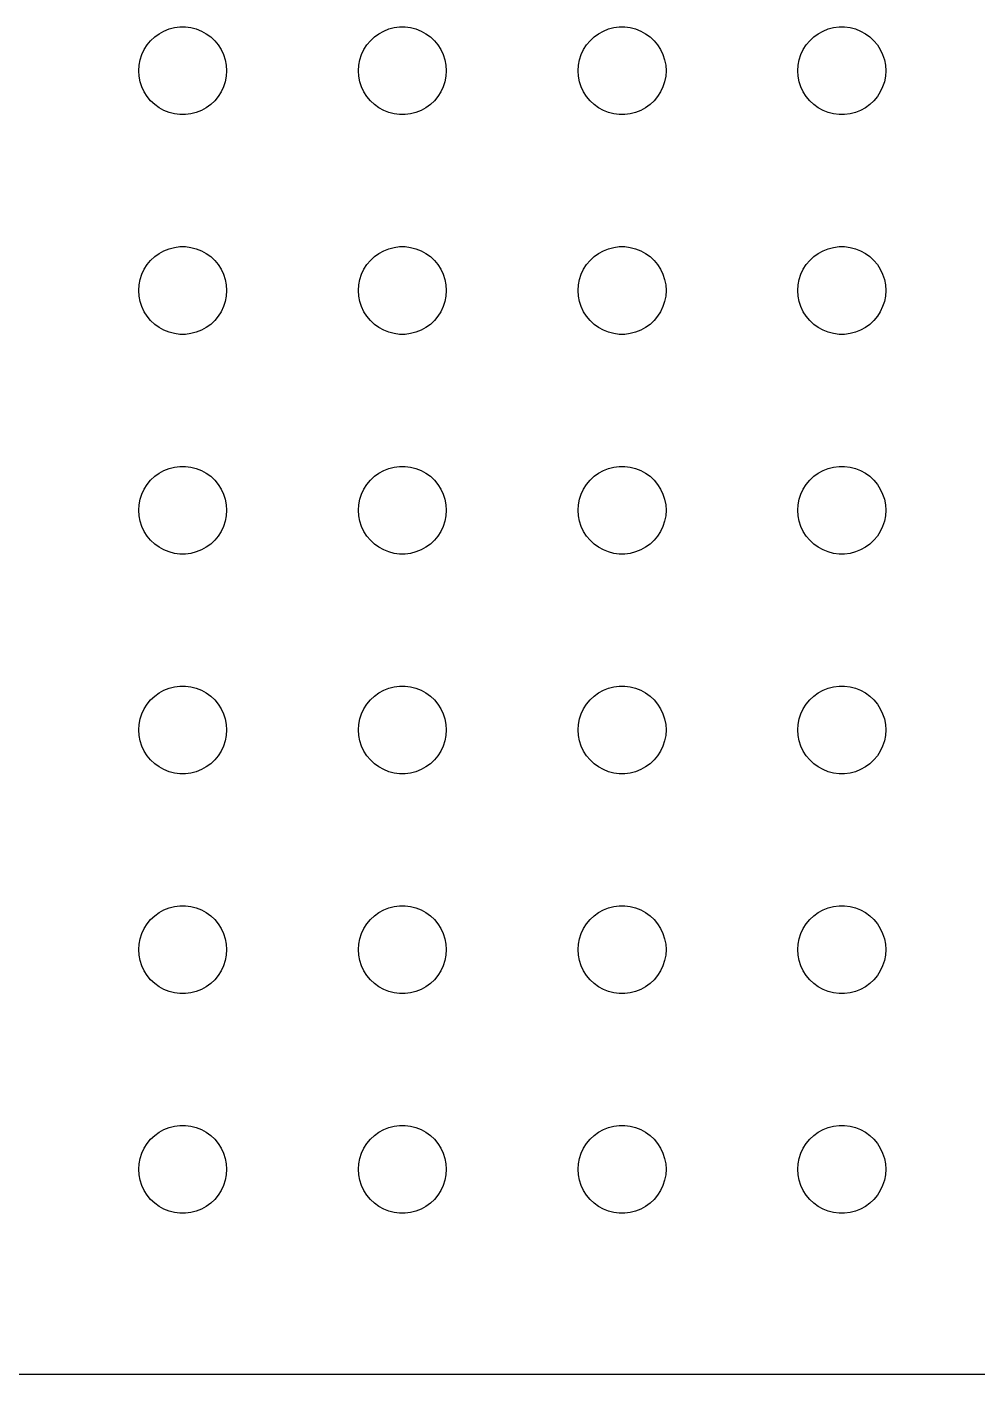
# Model space of a CAD drawing. Header units: metres. Extents: x -134 to 134, y 176 to 394.
# Drawn here: x 32.18 to 64.62, y 176.01 to 222 of the extents above; entities that cross this region are included whole.
import ezdxf

# ---------------------------------------------------------------- set-up
doc = ezdxf.new("R2010")
doc.units = ezdxf.units.M

msp = doc.modelspace()

# ---------------------------------------------------------------- linework, layer by layer
for p, q in [((36.5439, 221.656), (36.6963, 221.766)), ((36.6963, 221.766), (36.8613, 221.857)), ((36.8613, 221.857), (37.0365, 221.927)), ((37.0365, 221.927), (37.2189, 221.973)), ((37.2189, 221.973), (37.4058, 221.997)), ((37.4058, 221.997), (37.5942, 221.997)), ((37.5942, 221.997), (37.7811, 221.973)), ((37.7811, 221.973), (37.9635, 221.927)), ((37.9635, 221.927), (38.1387, 221.857)), ((38.1387, 221.857), (38.3037, 221.766)), ((38.3037, 221.766), (38.4561, 221.656)), ((44.0439, 221.656), (44.1963, 221.766)), ((44.1963, 221.766), (44.3613, 221.857)), ((44.3613, 221.857), (44.5365, 221.927)), ((44.5365, 221.927), (44.7189, 221.973)), ((44.7189, 221.973), (44.9058, 221.997)), ((44.9058, 221.997), (45.0942, 221.997)), ((45.0942, 221.997), (45.2811, 221.973)), ((45.2811, 221.973), (45.4635, 221.927)), ((45.4635, 221.927), (45.6387, 221.857)), ((45.6387, 221.857), (45.8037, 221.766)), ((45.8037, 221.766), (45.9561, 221.656)), ((51.5439, 221.656), (51.6963, 221.766)), ((51.6963, 221.766), (51.8613, 221.857)), ((51.8613, 221.857), (52.0365, 221.927)), ((52.0365, 221.927), (52.2189, 221.973)), ((52.2189, 221.973), (52.4058, 221.997)), ((52.4058, 221.997), (52.5942, 221.997)), ((52.5942, 221.997), (52.7811, 221.973)), ((52.7811, 221.973), (52.9635, 221.927)), ((52.9635, 221.927), (53.1387, 221.857)), ((53.1387, 221.857), (53.3037, 221.766)), ((53.3037, 221.766), (53.4561, 221.656)), ((59.0439, 221.656), (59.1963, 221.766)), ((59.1963, 221.766), (59.3613, 221.857)), ((59.3613, 221.857), (59.5365, 221.927)), ((59.5365, 221.927), (59.7189, 221.973)), ((59.7189, 221.973), (59.9058, 221.997)), ((59.9058, 221.997), (60.0942, 221.997)), ((60.0942, 221.997), (60.2811, 221.973)), ((60.2811, 221.973), (60.4635, 221.927)), ((60.4635, 221.927), (60.6387, 221.857)), ((60.6387, 221.857), (60.8037, 221.766)), ((60.8037, 221.766), (60.9561, 221.656)), ((36.1053, 221.052), (36.1855, 221.223)), ((36.1855, 221.223), (36.2865, 221.382)), ((36.2865, 221.382), (36.4065, 221.527)), ((36.4065, 221.527), (36.5439, 221.656)), ((38.4561, 221.656), (38.5934, 221.527)), ((38.5934, 221.527), (38.7135, 221.382)), ((38.7135, 221.382), (38.8145, 221.223)), ((38.8145, 221.223), (38.8947, 221.052)), ((43.6053, 221.052), (43.6855, 221.223)), ((43.6855, 221.223), (43.7865, 221.382)), ((43.7865, 221.382), (43.9065, 221.527)), ((43.9065, 221.527), (44.0439, 221.656)), ((45.9561, 221.656), (46.0934, 221.527)), ((46.0934, 221.527), (46.2135, 221.382)), ((46.2135, 221.382), (46.3145, 221.223)), ((46.3145, 221.223), (46.3947, 221.052)), ((51.1053, 221.052), (51.1855, 221.223)), ((51.1855, 221.223), (51.2865, 221.382)), ((51.2865, 221.382), (51.4065, 221.527)), ((51.4065, 221.527), (51.5439, 221.656)), ((53.4561, 221.656), (53.5934, 221.527)), ((53.5934, 221.527), (53.7135, 221.382)), ((53.7135, 221.382), (53.8145, 221.223)), ((53.8145, 221.223), (53.8947, 221.052)), ((58.6053, 221.052), (58.6855, 221.223)), ((58.6855, 221.223), (58.7865, 221.382)), ((58.7865, 221.382), (58.9065, 221.527)), ((58.9065, 221.527), (59.0439, 221.656)), ((60.9561, 221.656), (61.0934, 221.527)), ((61.0934, 221.527), (61.2135, 221.382)), ((61.2135, 221.382), (61.3145, 221.223)), ((61.3145, 221.223), (61.3947, 221.052)), ((36.0118, 220.688), (36.0471, 220.873)), ((36.0471, 220.873), (36.1053, 221.052)), ((38.8947, 221.052), (38.9529, 220.873)), ((38.9529, 220.873), (38.9882, 220.688)), ((43.5118, 220.688), (43.5471, 220.873)), ((43.5471, 220.873), (43.6053, 221.052)), ((46.3947, 221.052), (46.4529, 220.873)), ((46.4529, 220.873), (46.4882, 220.688)), ((51.0118, 220.688), (51.0471, 220.873)), ((51.0471, 220.873), (51.1053, 221.052)), ((53.8947, 221.052), (53.9529, 220.873)), ((53.9529, 220.873), (53.9882, 220.688)), ((58.5118, 220.688), (58.5471, 220.873)), ((58.5471, 220.873), (58.6053, 221.052)), ((61.3947, 221.052), (61.4529, 220.873)), ((61.4529, 220.873), (61.4882, 220.688)), ((36, 220.5), (36.0118, 220.688)), ((36.0118, 220.312), (36, 220.5)), ((36.0471, 220.127), (36.0118, 220.312)), ((38.9882, 220.312), (38.9529, 220.127)), ((38.9882, 220.688), (39, 220.5)), ((39, 220.5), (38.9882, 220.312)), ((43.5, 220.5), (43.5118, 220.688)), ((43.5118, 220.312), (43.5, 220.5)), ((43.5471, 220.127), (43.5118, 220.312)), ((46.4882, 220.312), (46.4529, 220.127)), ((46.4882, 220.688), (46.5, 220.5)), ((46.5, 220.5), (46.4882, 220.312)), ((51, 220.5), (51.0118, 220.688)), ((51.0118, 220.312), (51, 220.5)), ((51.0471, 220.127), (51.0118, 220.312)), ((53.9882, 220.312), (53.9529, 220.127)), ((53.9882, 220.688), (54, 220.5)), ((54, 220.5), (53.9882, 220.312)), ((58.5, 220.5), (58.5118, 220.688)), ((58.5118, 220.312), (58.5, 220.5)), ((58.5471, 220.127), (58.5118, 220.312)), ((61.4882, 220.312), (61.4529, 220.127)), ((61.4882, 220.688), (61.5, 220.5)), ((61.5, 220.5), (61.4882, 220.312)), ((36.1053, 219.948), (36.0471, 220.127)), ((36.1855, 219.777), (36.1053, 219.948)), ((38.8947, 219.948), (38.8145, 219.777)), ((38.9529, 220.127), (38.8947, 219.948)), ((43.6053, 219.948), (43.5471, 220.127)), ((43.6855, 219.777), (43.6053, 219.948)), ((46.3947, 219.948), (46.3145, 219.777)), ((46.4529, 220.127), (46.3947, 219.948)), ((51.1053, 219.948), (51.0471, 220.127)), ((51.1855, 219.777), (51.1053, 219.948)), ((53.8947, 219.948), (53.8145, 219.777)), ((53.9529, 220.127), (53.8947, 219.948)), ((58.6053, 219.948), (58.5471, 220.127)), ((58.6855, 219.777), (58.6053, 219.948)), ((61.3947, 219.948), (61.3145, 219.777)), ((61.4529, 220.127), (61.3947, 219.948)), ((36.2865, 219.618), (36.1855, 219.777)), ((36.4065, 219.473), (36.2865, 219.618)), ((36.5439, 219.344), (36.4065, 219.473)), ((38.5934, 219.473), (38.4561, 219.344)), ((38.7135, 219.618), (38.5934, 219.473)), ((38.8145, 219.777), (38.7135, 219.618)), ((43.7865, 219.618), (43.6855, 219.777)), ((43.9065, 219.473), (43.7865, 219.618)), ((44.0439, 219.344), (43.9065, 219.473)), ((46.0934, 219.473), (45.9561, 219.344)), ((46.2135, 219.618), (46.0934, 219.473)), ((46.3145, 219.777), (46.2135, 219.618)), ((51.2865, 219.618), (51.1855, 219.777)), ((51.4065, 219.473), (51.2865, 219.618)), ((51.5439, 219.344), (51.4065, 219.473)), ((53.5934, 219.473), (53.4561, 219.344)), ((53.7135, 219.618), (53.5934, 219.473)), ((53.8145, 219.777), (53.7135, 219.618)), ((58.7865, 219.618), (58.6855, 219.777)), ((58.9065, 219.473), (58.7865, 219.618)), ((59.0439, 219.344), (58.9065, 219.473)), ((61.0934, 219.473), (60.9561, 219.344)), ((61.2135, 219.618), (61.0934, 219.473)), ((61.3145, 219.777), (61.2135, 219.618)), ((36.6963, 219.234), (36.5439, 219.344)), ((36.8613, 219.143), (36.6963, 219.234)), ((37.0365, 219.073), (36.8613, 219.143)), ((37.2189, 219.027), (37.0365, 219.073)), ((37.4058, 219.003), (37.2189, 219.027)), ((37.5942, 219.003), (37.4058, 219.003)), ((37.7811, 219.027), (37.5942, 219.003)), ((37.9635, 219.073), (37.7811, 219.027)), ((38.1387, 219.143), (37.9635, 219.073)), ((38.3037, 219.234), (38.1387, 219.143)), ((38.4561, 219.344), (38.3037, 219.234)), ((44.1963, 219.234), (44.0439, 219.344)), ((44.3613, 219.143), (44.1963, 219.234)), ((44.5365, 219.073), (44.3613, 219.143)), ((44.7189, 219.027), (44.5365, 219.073)), ((44.9058, 219.003), (44.7189, 219.027)), ((45.0942, 219.003), (44.9058, 219.003)), ((45.2811, 219.027), (45.0942, 219.003)), ((45.4635, 219.073), (45.2811, 219.027)), ((45.6387, 219.143), (45.4635, 219.073)), ((45.8037, 219.234), (45.6387, 219.143)), ((45.9561, 219.344), (45.8037, 219.234)), ((51.6963, 219.234), (51.5439, 219.344)), ((51.8613, 219.143), (51.6963, 219.234)), ((52.0365, 219.073), (51.8613, 219.143)), ((52.2189, 219.027), (52.0365, 219.073)), ((52.4058, 219.003), (52.2189, 219.027)), ((52.5942, 219.003), (52.4058, 219.003)), ((52.7811, 219.027), (52.5942, 219.003)), ((52.9635, 219.073), (52.7811, 219.027)), ((53.1387, 219.143), (52.9635, 219.073)), ((53.3037, 219.234), (53.1387, 219.143)), ((53.4561, 219.344), (53.3037, 219.234)), ((59.1963, 219.234), (59.0439, 219.344)), ((59.3613, 219.143), (59.1963, 219.234)), ((59.5365, 219.073), (59.3613, 219.143)), ((59.7189, 219.027), (59.5365, 219.073)), ((59.9058, 219.003), (59.7189, 219.027)), ((60.0942, 219.003), (59.9058, 219.003)), ((60.2811, 219.027), (60.0942, 219.003)), ((60.4635, 219.073), (60.2811, 219.027)), ((60.6387, 219.143), (60.4635, 219.073)), ((60.8037, 219.234), (60.6387, 219.143)), ((60.9561, 219.344), (60.8037, 219.234)), ((36.6963, 214.266), (36.8613, 214.357)), ((36.8613, 214.357), (37.0365, 214.427)), ((37.0365, 214.427), (37.2189, 214.473)), ((37.2189, 214.473), (37.4058, 214.497)), ((37.4058, 214.497), (37.5942, 214.497)), ((37.5942, 214.497), (37.7811, 214.473)), ((37.7811, 214.473), (37.9635, 214.427)), ((37.9635, 214.427), (38.1387, 214.357)), ((38.1387, 214.357), (38.3037, 214.266)), ((44.1963, 214.266), (44.3613, 214.357)), ((44.3613, 214.357), (44.5365, 214.427)), ((44.5365, 214.427), (44.7189, 214.473)), ((44.7189, 214.473), (44.9058, 214.497)), ((44.9058, 214.497), (45.0942, 214.497)), ((45.0942, 214.497), (45.2811, 214.473)), ((45.2811, 214.473), (45.4635, 214.427)), ((45.4635, 214.427), (45.6387, 214.357)), ((45.6387, 214.357), (45.8037, 214.266)), ((51.6963, 214.266), (51.8613, 214.357)), ((51.8613, 214.357), (52.0365, 214.427)), ((52.0365, 214.427), (52.2189, 214.473)), ((52.2189, 214.473), (52.4058, 214.497)), ((52.4058, 214.497), (52.5942, 214.497)), ((52.5942, 214.497), (52.7811, 214.473)), ((52.7811, 214.473), (52.9635, 214.427)), ((52.9635, 214.427), (53.1387, 214.357)), ((53.1387, 214.357), (53.3037, 214.266)), ((59.1963, 214.266), (59.3613, 214.357)), ((59.3613, 214.357), (59.5365, 214.427)), ((59.5365, 214.427), (59.7189, 214.473)), ((59.7189, 214.473), (59.9058, 214.497)), ((59.9058, 214.497), (60.0942, 214.497)), ((60.0942, 214.497), (60.2811, 214.473)), ((60.2811, 214.473), (60.4635, 214.427)), ((60.4635, 214.427), (60.6387, 214.357)), ((60.6387, 214.357), (60.8037, 214.266)), ((36.1855, 213.723), (36.2865, 213.882)), ((36.2865, 213.882), (36.4065, 214.027)), ((36.4065, 214.027), (36.5439, 214.156)), ((36.5439, 214.156), (36.6963, 214.266)), ((38.3037, 214.266), (38.4561, 214.156)), ((38.4561, 214.156), (38.5934, 214.027)), ((38.5934, 214.027), (38.7135, 213.882)), ((38.7135, 213.882), (38.8145, 213.723)), ((43.6855, 213.723), (43.7865, 213.882)), ((43.7865, 213.882), (43.9065, 214.027)), ((43.9065, 214.027), (44.0439, 214.156)), ((44.0439, 214.156), (44.1963, 214.266)), ((45.8037, 214.266), (45.9561, 214.156)), ((45.9561, 214.156), (46.0934, 214.027)), ((46.0934, 214.027), (46.2135, 213.882)), ((46.2135, 213.882), (46.3145, 213.723)), ((51.1855, 213.723), (51.2865, 213.882)), ((51.2865, 213.882), (51.4065, 214.027)), ((51.4065, 214.027), (51.5439, 214.156)), ((51.5439, 214.156), (51.6963, 214.266)), ((53.3037, 214.266), (53.4561, 214.156)), ((53.4561, 214.156), (53.5934, 214.027)), ((53.5934, 214.027), (53.7135, 213.882)), ((53.7135, 213.882), (53.8145, 213.723)), ((58.6855, 213.723), (58.7865, 213.882)), ((58.7865, 213.882), (58.9065, 214.027)), ((58.9065, 214.027), (59.0439, 214.156)), ((59.0439, 214.156), (59.1963, 214.266)), ((60.8037, 214.266), (60.9561, 214.156)), ((60.9561, 214.156), (61.0934, 214.027)), ((61.0934, 214.027), (61.2135, 213.882)), ((61.2135, 213.882), (61.3145, 213.723)), ((36.0471, 213.373), (36.1053, 213.552)), ((36.1053, 213.552), (36.1855, 213.723)), ((38.8145, 213.723), (38.8947, 213.552)), ((38.8947, 213.552), (38.9529, 213.373)), ((43.5471, 213.373), (43.6053, 213.552)), ((43.6053, 213.552), (43.6855, 213.723)), ((46.3145, 213.723), (46.3947, 213.552)), ((46.3947, 213.552), (46.4529, 213.373)), ((51.0471, 213.373), (51.1053, 213.552)), ((51.1053, 213.552), (51.1855, 213.723)), ((53.8145, 213.723), (53.8947, 213.552)), ((53.8947, 213.552), (53.9529, 213.373)), ((58.5471, 213.373), (58.6053, 213.552)), ((58.6053, 213.552), (58.6855, 213.723)), ((61.3145, 213.723), (61.3947, 213.552)), ((61.3947, 213.552), (61.4529, 213.373)), ((36, 213), (36.0118, 213.188)), ((36.0118, 212.812), (36, 213)), ((36.0118, 213.188), (36.0471, 213.373)), ((38.9529, 213.373), (38.9882, 213.188)), ((38.9882, 213.188), (39, 213)), ((39, 213), (38.9882, 212.812)), ((43.5, 213), (43.5118, 213.188)), ((43.5118, 212.812), (43.5, 213)), ((43.5118, 213.188), (43.5471, 213.373)), ((46.4529, 213.373), (46.4882, 213.188)), ((46.4882, 213.188), (46.5, 213)), ((46.5, 213), (46.4882, 212.812)), ((51, 213), (51.0118, 213.188)), ((51.0118, 212.812), (51, 213)), ((51.0118, 213.188), (51.0471, 213.373)), ((53.9529, 213.373), (53.9882, 213.188)), ((53.9882, 213.188), (54, 213)), ((54, 213), (53.9882, 212.812)), ((58.5, 213), (58.5118, 213.188)), ((58.5118, 212.812), (58.5, 213)), ((58.5118, 213.188), (58.5471, 213.373)), ((61.4529, 213.373), (61.4882, 213.188)), ((61.4882, 213.188), (61.5, 213)), ((61.5, 213), (61.4882, 212.812)), ((36.0471, 212.627), (36.0118, 212.812)), ((36.1053, 212.448), (36.0471, 212.627)), ((38.9529, 212.627), (38.8947, 212.448)), ((38.9882, 212.812), (38.9529, 212.627)), ((43.5471, 212.627), (43.5118, 212.812)), ((43.6053, 212.448), (43.5471, 212.627)), ((46.4529, 212.627), (46.3947, 212.448)), ((46.4882, 212.812), (46.4529, 212.627)), ((51.0471, 212.627), (51.0118, 212.812)), ((51.1053, 212.448), (51.0471, 212.627)), ((53.9529, 212.627), (53.8947, 212.448)), ((53.9882, 212.812), (53.9529, 212.627)), ((58.5471, 212.627), (58.5118, 212.812)), ((58.6053, 212.448), (58.5471, 212.627)), ((61.4529, 212.627), (61.3947, 212.448)), ((61.4882, 212.812), (61.4529, 212.627)), ((36.1855, 212.277), (36.1053, 212.448)), ((36.2865, 212.118), (36.1855, 212.277)), ((36.4065, 211.973), (36.2865, 212.118)), ((38.7135, 212.118), (38.5934, 211.973)), ((38.8145, 212.277), (38.7135, 212.118)), ((38.8947, 212.448), (38.8145, 212.277)), ((43.6855, 212.277), (43.6053, 212.448)), ((43.7865, 212.118), (43.6855, 212.277)), ((43.9065, 211.973), (43.7865, 212.118)), ((46.2135, 212.118), (46.0934, 211.973)), ((46.3145, 212.277), (46.2135, 212.118)), ((46.3947, 212.448), (46.3145, 212.277)), ((51.1855, 212.277), (51.1053, 212.448)), ((51.2865, 212.118), (51.1855, 212.277)), ((51.4065, 211.973), (51.2865, 212.118)), ((53.7135, 212.118), (53.5934, 211.973)), ((53.8145, 212.277), (53.7135, 212.118)), ((53.8947, 212.448), (53.8145, 212.277)), ((58.6855, 212.277), (58.6053, 212.448)), ((58.7865, 212.118), (58.6855, 212.277)), ((58.9065, 211.973), (58.7865, 212.118)), ((61.2135, 212.118), (61.0934, 211.973)), ((61.3145, 212.277), (61.2135, 212.118)), ((61.3947, 212.448), (61.3145, 212.277)), ((36.5439, 211.844), (36.4065, 211.973)), ((36.6963, 211.734), (36.5439, 211.844)), ((36.8613, 211.643), (36.6963, 211.734)), ((37.0365, 211.573), (36.8613, 211.643)), ((37.2189, 211.527), (37.0365, 211.573)), ((37.9635, 211.573), (37.7811, 211.527)), ((38.1387, 211.643), (37.9635, 211.573)), ((38.3037, 211.734), (38.1387, 211.643)), ((38.4561, 211.844), (38.3037, 211.734)), ((38.5934, 211.973), (38.4561, 211.844)), ((44.0439, 211.844), (43.9065, 211.973)), ((44.1963, 211.734), (44.0439, 211.844)), ((44.3613, 211.643), (44.1963, 211.734)), ((44.5365, 211.573), (44.3613, 211.643)), ((44.7189, 211.527), (44.5365, 211.573)), ((45.4635, 211.573), (45.2811, 211.527)), ((45.6387, 211.643), (45.4635, 211.573)), ((45.8037, 211.734), (45.6387, 211.643)), ((45.9561, 211.844), (45.8037, 211.734)), ((46.0934, 211.973), (45.9561, 211.844)), ((51.5439, 211.844), (51.4065, 211.973)), ((51.6963, 211.734), (51.5439, 211.844)), ((51.8613, 211.643), (51.6963, 211.734)), ((52.0365, 211.573), (51.8613, 211.643)), ((52.2189, 211.527), (52.0365, 211.573)), ((52.9635, 211.573), (52.7811, 211.527)), ((53.1387, 211.643), (52.9635, 211.573)), ((53.3037, 211.734), (53.1387, 211.643)), ((53.4561, 211.844), (53.3037, 211.734)), ((53.5934, 211.973), (53.4561, 211.844)), ((59.0439, 211.844), (58.9065, 211.973)), ((59.1963, 211.734), (59.0439, 211.844)), ((59.3613, 211.643), (59.1963, 211.734)), ((59.5365, 211.573), (59.3613, 211.643)), ((59.7189, 211.527), (59.5365, 211.573)), ((60.4635, 211.573), (60.2811, 211.527)), ((60.6387, 211.643), (60.4635, 211.573)), ((60.8037, 211.734), (60.6387, 211.643)), ((60.9561, 211.844), (60.8037, 211.734)), ((61.0934, 211.973), (60.9561, 211.844)), ((37.4058, 211.503), (37.2189, 211.527)), ((37.5942, 211.503), (37.4058, 211.503)), ((37.7811, 211.527), (37.5942, 211.503)), ((44.9058, 211.503), (44.7189, 211.527)), ((45.0942, 211.503), (44.9058, 211.503)), ((45.2811, 211.527), (45.0942, 211.503)), ((52.4058, 211.503), (52.2189, 211.527)), ((52.5942, 211.503), (52.4058, 211.503)), ((52.7811, 211.527), (52.5942, 211.503)), ((59.9058, 211.503), (59.7189, 211.527)), ((60.0942, 211.503), (59.9058, 211.503)), ((60.2811, 211.527), (60.0942, 211.503)), ((37.0365, 206.927), (37.2189, 206.973)), ((37.2189, 206.973), (37.4058, 206.997)), ((37.4058, 206.997), (37.5942, 206.997)), ((37.5942, 206.997), (37.7811, 206.973)), ((37.7811, 206.973), (37.9635, 206.927)), ((44.5365, 206.927), (44.7189, 206.973)), ((44.7189, 206.973), (44.9058, 206.997)), ((44.9058, 206.997), (45.0942, 206.997)), ((45.0942, 206.997), (45.2811, 206.973)), ((45.2811, 206.973), (45.4635, 206.927)), ((52.0365, 206.927), (52.2189, 206.973)), ((52.2189, 206.973), (52.4058, 206.997)), ((52.4058, 206.997), (52.5942, 206.997)), ((52.5942, 206.997), (52.7811, 206.973)), ((52.7811, 206.973), (52.9635, 206.927)), ((59.5365, 206.927), (59.7189, 206.973)), ((59.7189, 206.973), (59.9058, 206.997)), ((59.9058, 206.997), (60.0942, 206.997)), ((60.0942, 206.997), (60.2811, 206.973)), ((60.2811, 206.973), (60.4635, 206.927)), ((36.2865, 206.382), (36.4065, 206.527)), ((36.4065, 206.527), (36.5439, 206.656)), ((36.5439, 206.656), (36.6963, 206.766)), ((36.6963, 206.766), (36.8613, 206.857)), ((36.8613, 206.857), (37.0365, 206.927)), ((37.9635, 206.927), (38.1387, 206.857)), ((38.1387, 206.857), (38.3037, 206.766)), ((38.3037, 206.766), (38.4561, 206.656)), ((38.4561, 206.656), (38.5934, 206.527)), ((38.5934, 206.527), (38.7135, 206.382)), ((43.7865, 206.382), (43.9065, 206.527)), ((43.9065, 206.527), (44.0439, 206.656)), ((44.0439, 206.656), (44.1963, 206.766)), ((44.1963, 206.766), (44.3613, 206.857)), ((44.3613, 206.857), (44.5365, 206.927)), ((45.4635, 206.927), (45.6387, 206.857)), ((45.6387, 206.857), (45.8037, 206.766)), ((45.8037, 206.766), (45.9561, 206.656)), ((45.9561, 206.656), (46.0934, 206.527)), ((46.0934, 206.527), (46.2135, 206.382)), ((51.2865, 206.382), (51.4065, 206.527)), ((51.4065, 206.527), (51.5439, 206.656)), ((51.5439, 206.656), (51.6963, 206.766)), ((51.6963, 206.766), (51.8613, 206.857)), ((51.8613, 206.857), (52.0365, 206.927)), ((52.9635, 206.927), (53.1387, 206.857)), ((53.1387, 206.857), (53.3037, 206.766)), ((53.3037, 206.766), (53.4561, 206.656)), ((53.4561, 206.656), (53.5934, 206.527)), ((53.5934, 206.527), (53.7135, 206.382)), ((58.7865, 206.382), (58.9065, 206.527)), ((58.9065, 206.527), (59.0439, 206.656)), ((59.0439, 206.656), (59.1963, 206.766)), ((59.1963, 206.766), (59.3613, 206.857)), ((59.3613, 206.857), (59.5365, 206.927)), ((60.4635, 206.927), (60.6387, 206.857)), ((60.6387, 206.857), (60.8037, 206.766)), ((60.8037, 206.766), (60.9561, 206.656)), ((60.9561, 206.656), (61.0934, 206.527)), ((61.0934, 206.527), (61.2135, 206.382)), ((36.0471, 205.873), (36.1053, 206.052)), ((36.1053, 206.052), (36.1855, 206.223)), ((36.1855, 206.223), (36.2865, 206.382)), ((38.7135, 206.382), (38.8145, 206.223)), ((38.8145, 206.223), (38.8947, 206.052)), ((38.8947, 206.052), (38.9529, 205.873)), ((43.5471, 205.873), (43.6053, 206.052)), ((43.6053, 206.052), (43.6855, 206.223)), ((43.6855, 206.223), (43.7865, 206.382)), ((46.2135, 206.382), (46.3145, 206.223)), ((46.3145, 206.223), (46.3947, 206.052)), ((46.3947, 206.052), (46.4529, 205.873)), ((51.0471, 205.873), (51.1053, 206.052)), ((51.1053, 206.052), (51.1855, 206.223)), ((51.1855, 206.223), (51.2865, 206.382)), ((53.7135, 206.382), (53.8145, 206.223)), ((53.8145, 206.223), (53.8947, 206.052)), ((53.8947, 206.052), (53.9529, 205.873)), ((58.5471, 205.873), (58.6053, 206.052)), ((58.6053, 206.052), (58.6855, 206.223)), ((58.6855, 206.223), (58.7865, 206.382)), ((61.2135, 206.382), (61.3145, 206.223)), ((61.3145, 206.223), (61.3947, 206.052)), ((61.3947, 206.052), (61.4529, 205.873)), ((36, 205.5), (36.0118, 205.688)), ((36.0118, 205.688), (36.0471, 205.873)), ((38.9529, 205.873), (38.9882, 205.688)), ((38.9882, 205.688), (39, 205.5)), ((43.5, 205.5), (43.5118, 205.688)), ((43.5118, 205.688), (43.5471, 205.873)), ((46.4529, 205.873), (46.4882, 205.688)), ((46.4882, 205.688), (46.5, 205.5)), ((51, 205.5), (51.0118, 205.688)), ((51.0118, 205.688), (51.0471, 205.873)), ((53.9529, 205.873), (53.9882, 205.688)), ((53.9882, 205.688), (54, 205.5)), ((58.5, 205.5), (58.5118, 205.688)), ((58.5118, 205.688), (58.5471, 205.873)), ((61.4529, 205.873), (61.4882, 205.688)), ((61.4882, 205.688), (61.5, 205.5)), ((36.0118, 205.312), (36, 205.5)), ((36.0471, 205.127), (36.0118, 205.312)), ((36.1053, 204.948), (36.0471, 205.127)), ((38.9529, 205.127), (38.8947, 204.948)), ((38.9882, 205.312), (38.9529, 205.127)), ((39, 205.5), (38.9882, 205.312)), ((43.5118, 205.312), (43.5, 205.5)), ((43.5471, 205.127), (43.5118, 205.312)), ((43.6053, 204.948), (43.5471, 205.127)), ((46.4529, 205.127), (46.3947, 204.948)), ((46.4882, 205.312), (46.4529, 205.127)), ((46.5, 205.5), (46.4882, 205.312)), ((51.0118, 205.312), (51, 205.5)), ((51.0471, 205.127), (51.0118, 205.312)), ((51.1053, 204.948), (51.0471, 205.127)), ((53.9529, 205.127), (53.8947, 204.948)), ((53.9882, 205.312), (53.9529, 205.127)), ((54, 205.5), (53.9882, 205.312)), ((58.5118, 205.312), (58.5, 205.5)), ((58.5471, 205.127), (58.5118, 205.312)), ((58.6053, 204.948), (58.5471, 205.127)), ((61.4529, 205.127), (61.3947, 204.948)), ((61.4882, 205.312), (61.4529, 205.127)), ((61.5, 205.5), (61.4882, 205.312)), ((36.1855, 204.777), (36.1053, 204.948)), ((36.2865, 204.618), (36.1855, 204.777)), ((38.8145, 204.777), (38.7135, 204.618)), ((38.8947, 204.948), (38.8145, 204.777)), ((43.6855, 204.777), (43.6053, 204.948)), ((43.7865, 204.618), (43.6855, 204.777)), ((46.3145, 204.777), (46.2135, 204.618)), ((46.3947, 204.948), (46.3145, 204.777)), ((51.1855, 204.777), (51.1053, 204.948)), ((51.2865, 204.618), (51.1855, 204.777)), ((53.8145, 204.777), (53.7135, 204.618)), ((53.8947, 204.948), (53.8145, 204.777)), ((58.6855, 204.777), (58.6053, 204.948)), ((58.7865, 204.618), (58.6855, 204.777)), ((61.3145, 204.777), (61.2135, 204.618)), ((61.3947, 204.948), (61.3145, 204.777)), ((36.4065, 204.473), (36.2865, 204.618)), ((36.5439, 204.344), (36.4065, 204.473)), ((36.6963, 204.234), (36.5439, 204.344)), ((36.8613, 204.143), (36.6963, 204.234)), ((38.3037, 204.234), (38.1387, 204.143)), ((38.4561, 204.344), (38.3037, 204.234)), ((38.5934, 204.473), (38.4561, 204.344)), ((38.7135, 204.618), (38.5934, 204.473)), ((43.9065, 204.473), (43.7865, 204.618)), ((44.0439, 204.344), (43.9065, 204.473)), ((44.1963, 204.234), (44.0439, 204.344)), ((44.3613, 204.143), (44.1963, 204.234)), ((45.8037, 204.234), (45.6387, 204.143)), ((45.9561, 204.344), (45.8037, 204.234)), ((46.0934, 204.473), (45.9561, 204.344)), ((46.2135, 204.618), (46.0934, 204.473)), ((51.4065, 204.473), (51.2865, 204.618)), ((51.5439, 204.344), (51.4065, 204.473)), ((51.6963, 204.234), (51.5439, 204.344)), ((51.8613, 204.143), (51.6963, 204.234)), ((53.3037, 204.234), (53.1387, 204.143)), ((53.4561, 204.344), (53.3037, 204.234)), ((53.5934, 204.473), (53.4561, 204.344)), ((53.7135, 204.618), (53.5934, 204.473)), ((58.9065, 204.473), (58.7865, 204.618)), ((59.0439, 204.344), (58.9065, 204.473)), ((59.1963, 204.234), (59.0439, 204.344)), ((59.3613, 204.143), (59.1963, 204.234)), ((60.8037, 204.234), (60.6387, 204.143)), ((60.9561, 204.344), (60.8037, 204.234)), ((61.0934, 204.473), (60.9561, 204.344)), ((61.2135, 204.618), (61.0934, 204.473)), ((37.0365, 204.073), (36.8613, 204.143)), ((37.2189, 204.027), (37.0365, 204.073)), ((37.4058, 204.003), (37.2189, 204.027)), ((37.5942, 204.003), (37.4058, 204.003)), ((37.7811, 204.027), (37.5942, 204.003)), ((37.9635, 204.073), (37.7811, 204.027)), ((38.1387, 204.143), (37.9635, 204.073)), ((44.5365, 204.073), (44.3613, 204.143)), ((44.7189, 204.027), (44.5365, 204.073)), ((44.9058, 204.003), (44.7189, 204.027)), ((45.0942, 204.003), (44.9058, 204.003)), ((45.2811, 204.027), (45.0942, 204.003)), ((45.4635, 204.073), (45.2811, 204.027)), ((45.6387, 204.143), (45.4635, 204.073)), ((52.0365, 204.073), (51.8613, 204.143)), ((52.2189, 204.027), (52.0365, 204.073)), ((52.4058, 204.003), (52.2189, 204.027)), ((52.5942, 204.003), (52.4058, 204.003)), ((52.7811, 204.027), (52.5942, 204.003)), ((52.9635, 204.073), (52.7811, 204.027)), ((53.1387, 204.143), (52.9635, 204.073)), ((59.5365, 204.073), (59.3613, 204.143)), ((59.7189, 204.027), (59.5365, 204.073)), ((59.9058, 204.003), (59.7189, 204.027)), ((60.0942, 204.003), (59.9058, 204.003)), ((60.2811, 204.027), (60.0942, 204.003)), ((60.4635, 204.073), (60.2811, 204.027)), ((60.6387, 204.143), (60.4635, 204.073)), ((36.4065, 199.027), (36.5439, 199.156)), ((36.5439, 199.156), (36.6963, 199.266)), ((36.6963, 199.266), (36.8613, 199.357)), ((36.8613, 199.357), (37.0365, 199.427)), ((37.0365, 199.427), (37.2189, 199.473)), ((37.2189, 199.473), (37.4058, 199.497)), ((37.4058, 199.497), (37.5942, 199.497)), ((37.5942, 199.497), (37.7811, 199.473)), ((37.7811, 199.473), (37.9635, 199.427)), ((37.9635, 199.427), (38.1387, 199.357)), ((38.1387, 199.357), (38.3037, 199.266)), ((38.3037, 199.266), (38.4561, 199.156)), ((38.4561, 199.156), (38.5934, 199.027)), ((43.9065, 199.027), (44.0439, 199.156)), ((44.0439, 199.156), (44.1963, 199.266)), ((44.1963, 199.266), (44.3613, 199.357)), ((44.3613, 199.357), (44.5365, 199.427)), ((44.5365, 199.427), (44.7189, 199.473)), ((44.7189, 199.473), (44.9058, 199.497)), ((44.9058, 199.497), (45.0942, 199.497)), ((45.0942, 199.497), (45.2811, 199.473)), ((45.2811, 199.473), (45.4635, 199.427)), ((45.4635, 199.427), (45.6387, 199.357)), ((45.6387, 199.357), (45.8037, 199.266)), ((45.8037, 199.266), (45.9561, 199.156)), ((45.9561, 199.156), (46.0934, 199.027)), ((51.4065, 199.027), (51.5439, 199.156)), ((51.5439, 199.156), (51.6963, 199.266)), ((51.6963, 199.266), (51.8613, 199.357)), ((51.8613, 199.357), (52.0365, 199.427)), ((52.0365, 199.427), (52.2189, 199.473)), ((52.2189, 199.473), (52.4058, 199.497)), ((52.4058, 199.497), (52.5942, 199.497)), ((52.5942, 199.497), (52.7811, 199.473)), ((52.7811, 199.473), (52.9635, 199.427)), ((52.9635, 199.427), (53.1387, 199.357)), ((53.1387, 199.357), (53.3037, 199.266)), ((53.3037, 199.266), (53.4561, 199.156)), ((53.4561, 199.156), (53.5934, 199.027)), ((58.9065, 199.027), (59.0439, 199.156)), ((59.0439, 199.156), (59.1963, 199.266)), ((59.1963, 199.266), (59.3613, 199.357)), ((59.3613, 199.357), (59.5365, 199.427)), ((59.5365, 199.427), (59.7189, 199.473)), ((59.7189, 199.473), (59.9058, 199.497)), ((59.9058, 199.497), (60.0942, 199.497)), ((60.0942, 199.497), (60.2811, 199.473)), ((60.2811, 199.473), (60.4635, 199.427)), ((60.4635, 199.427), (60.6387, 199.357)), ((60.6387, 199.357), (60.8037, 199.266)), ((60.8037, 199.266), (60.9561, 199.156)), ((60.9561, 199.156), (61.0934, 199.027)), ((36.1053, 198.552), (36.1855, 198.723)), ((36.1855, 198.723), (36.2865, 198.882)), ((36.2865, 198.882), (36.4065, 199.027)), ((38.5934, 199.027), (38.7135, 198.882)), ((38.7135, 198.882), (38.8145, 198.723)), ((38.8145, 198.723), (38.8947, 198.552)), ((43.6053, 198.552), (43.6855, 198.723)), ((43.6855, 198.723), (43.7865, 198.882)), ((43.7865, 198.882), (43.9065, 199.027)), ((46.0934, 199.027), (46.2135, 198.882)), ((46.2135, 198.882), (46.3145, 198.723)), ((46.3145, 198.723), (46.3947, 198.552)), ((51.1053, 198.552), (51.1855, 198.723)), ((51.1855, 198.723), (51.2865, 198.882)), ((51.2865, 198.882), (51.4065, 199.027)), ((53.5934, 199.027), (53.7135, 198.882)), ((53.7135, 198.882), (53.8145, 198.723)), ((53.8145, 198.723), (53.8947, 198.552)), ((58.6053, 198.552), (58.6855, 198.723)), ((58.6855, 198.723), (58.7865, 198.882)), ((58.7865, 198.882), (58.9065, 199.027)), ((61.0934, 199.027), (61.2135, 198.882)), ((61.2135, 198.882), (61.3145, 198.723)), ((61.3145, 198.723), (61.3947, 198.552)), ((36.0118, 198.188), (36.0471, 198.373)), ((36.0471, 198.373), (36.1053, 198.552)), ((38.8947, 198.552), (38.9529, 198.373)), ((38.9529, 198.373), (38.9882, 198.188)), ((43.5118, 198.188), (43.5471, 198.373)), ((43.5471, 198.373), (43.6053, 198.552)), ((46.3947, 198.552), (46.4529, 198.373)), ((46.4529, 198.373), (46.4882, 198.188)), ((51.0118, 198.188), (51.0471, 198.373)), ((51.0471, 198.373), (51.1053, 198.552)), ((53.8947, 198.552), (53.9529, 198.373)), ((53.9529, 198.373), (53.9882, 198.188)), ((58.5118, 198.188), (58.5471, 198.373)), ((58.5471, 198.373), (58.6053, 198.552)), ((61.3947, 198.552), (61.4529, 198.373)), ((61.4529, 198.373), (61.4882, 198.188)), ((36, 198), (36.0118, 198.188)), ((36.0118, 197.812), (36, 198)), ((36.0471, 197.627), (36.0118, 197.812)), ((38.9882, 197.812), (38.9529, 197.627)), ((38.9882, 198.188), (39, 198)), ((39, 198), (38.9882, 197.812)), ((43.5, 198), (43.5118, 198.188)), ((43.5118, 197.812), (43.5, 198)), ((43.5471, 197.627), (43.5118, 197.812)), ((46.4882, 197.812), (46.4529, 197.627)), ((46.4882, 198.188), (46.5, 198)), ((46.5, 198), (46.4882, 197.812)), ((51, 198), (51.0118, 198.188)), ((51.0118, 197.812), (51, 198)), ((51.0471, 197.627), (51.0118, 197.812)), ((53.9882, 197.812), (53.9529, 197.627)), ((53.9882, 198.188), (54, 198)), ((54, 198), (53.9882, 197.812)), ((58.5, 198), (58.5118, 198.188)), ((58.5118, 197.812), (58.5, 198)), ((58.5471, 197.627), (58.5118, 197.812)), ((61.4882, 197.812), (61.4529, 197.627)), ((61.4882, 198.188), (61.5, 198)), ((61.5, 198), (61.4882, 197.812)), ((36.1053, 197.448), (36.0471, 197.627)), ((36.1855, 197.277), (36.1053, 197.448)), ((38.8947, 197.448), (38.8145, 197.277)), ((38.9529, 197.627), (38.8947, 197.448)), ((43.6053, 197.448), (43.5471, 197.627)), ((43.6855, 197.277), (43.6053, 197.448)), ((46.3947, 197.448), (46.3145, 197.277)), ((46.4529, 197.627), (46.3947, 197.448)), ((51.1053, 197.448), (51.0471, 197.627)), ((51.1855, 197.277), (51.1053, 197.448)), ((53.8947, 197.448), (53.8145, 197.277)), ((53.9529, 197.627), (53.8947, 197.448)), ((58.6053, 197.448), (58.5471, 197.627)), ((58.6855, 197.277), (58.6053, 197.448)), ((61.3947, 197.448), (61.3145, 197.277)), ((61.4529, 197.627), (61.3947, 197.448)), ((36.2865, 197.118), (36.1855, 197.277)), ((36.4065, 196.973), (36.2865, 197.118)), ((36.5439, 196.844), (36.4065, 196.973)), ((36.6963, 196.734), (36.5439, 196.844)), ((38.4561, 196.844), (38.3037, 196.734)), ((38.5934, 196.973), (38.4561, 196.844)), ((38.7135, 197.118), (38.5934, 196.973)), ((38.8145, 197.277), (38.7135, 197.118)), ((43.7865, 197.118), (43.6855, 197.277)), ((43.9065, 196.973), (43.7865, 197.118)), ((44.0439, 196.844), (43.9065, 196.973)), ((44.1963, 196.734), (44.0439, 196.844)), ((45.9561, 196.844), (45.8037, 196.734)), ((46.0934, 196.973), (45.9561, 196.844)), ((46.2135, 197.118), (46.0934, 196.973)), ((46.3145, 197.277), (46.2135, 197.118)), ((51.2865, 197.118), (51.1855, 197.277)), ((51.4065, 196.973), (51.2865, 197.118)), ((51.5439, 196.844), (51.4065, 196.973)), ((51.6963, 196.734), (51.5439, 196.844)), ((53.4561, 196.844), (53.3037, 196.734)), ((53.5934, 196.973), (53.4561, 196.844)), ((53.7135, 197.118), (53.5934, 196.973)), ((53.8145, 197.277), (53.7135, 197.118)), ((58.7865, 197.118), (58.6855, 197.277)), ((58.9065, 196.973), (58.7865, 197.118)), ((59.0439, 196.844), (58.9065, 196.973)), ((59.1963, 196.734), (59.0439, 196.844)), ((60.9561, 196.844), (60.8037, 196.734)), ((61.0934, 196.973), (60.9561, 196.844)), ((61.2135, 197.118), (61.0934, 196.973)), ((61.3145, 197.277), (61.2135, 197.118)), ((36.8613, 196.643), (36.6963, 196.734)), ((37.0365, 196.573), (36.8613, 196.643)), ((37.2189, 196.527), (37.0365, 196.573)), ((37.4058, 196.503), (37.2189, 196.527)), ((37.5942, 196.503), (37.4058, 196.503)), ((37.7811, 196.527), (37.5942, 196.503)), ((37.9635, 196.573), (37.7811, 196.527)), ((38.1387, 196.643), (37.9635, 196.573)), ((38.3037, 196.734), (38.1387, 196.643)), ((44.3613, 196.643), (44.1963, 196.734)), ((44.5365, 196.573), (44.3613, 196.643)), ((44.7189, 196.527), (44.5365, 196.573)), ((44.9058, 196.503), (44.7189, 196.527)), ((45.0942, 196.503), (44.9058, 196.503)), ((45.2811, 196.527), (45.0942, 196.503)), ((45.4635, 196.573), (45.2811, 196.527)), ((45.6387, 196.643), (45.4635, 196.573)), ((45.8037, 196.734), (45.6387, 196.643)), ((51.8613, 196.643), (51.6963, 196.734)), ((52.0365, 196.573), (51.8613, 196.643)), ((52.2189, 196.527), (52.0365, 196.573)), ((52.4058, 196.503), (52.2189, 196.527)), ((52.5942, 196.503), (52.4058, 196.503)), ((52.7811, 196.527), (52.5942, 196.503)), ((52.9635, 196.573), (52.7811, 196.527)), ((53.1387, 196.643), (52.9635, 196.573)), ((53.3037, 196.734), (53.1387, 196.643)), ((59.3613, 196.643), (59.1963, 196.734)), ((59.5365, 196.573), (59.3613, 196.643)), ((59.7189, 196.527), (59.5365, 196.573)), ((59.9058, 196.503), (59.7189, 196.527)), ((60.0942, 196.503), (59.9058, 196.503)), ((60.2811, 196.527), (60.0942, 196.503)), ((60.4635, 196.573), (60.2811, 196.527)), ((60.6387, 196.643), (60.4635, 196.573)), ((60.8037, 196.734), (60.6387, 196.643)), ((36.5439, 191.656), (36.6963, 191.766)), ((36.6963, 191.766), (36.8613, 191.857)), ((36.8613, 191.857), (37.0365, 191.927)), ((37.0365, 191.927), (37.2189, 191.973)), ((37.2189, 191.973), (37.4058, 191.997)), ((37.4058, 191.997), (37.5942, 191.997)), ((37.5942, 191.997), (37.7811, 191.973)), ((37.7811, 191.973), (37.9635, 191.927)), ((37.9635, 191.927), (38.1387, 191.857)), ((38.1387, 191.857), (38.3037, 191.766)), ((38.3037, 191.766), (38.4561, 191.656)), ((44.0439, 191.656), (44.1963, 191.766)), ((44.1963, 191.766), (44.3613, 191.857)), ((44.3613, 191.857), (44.5365, 191.927)), ((44.5365, 191.927), (44.7189, 191.973)), ((44.7189, 191.973), (44.9058, 191.997)), ((44.9058, 191.997), (45.0942, 191.997)), ((45.0942, 191.997), (45.2811, 191.973)), ((45.2811, 191.973), (45.4635, 191.927)), ((45.4635, 191.927), (45.6387, 191.857)), ((45.6387, 191.857), (45.8037, 191.766)), ((45.8037, 191.766), (45.9561, 191.656)), ((51.5439, 191.656), (51.6963, 191.766)), ((51.6963, 191.766), (51.8613, 191.857)), ((51.8613, 191.857), (52.0365, 191.927)), ((52.0365, 191.927), (52.2189, 191.973)), ((52.2189, 191.973), (52.4058, 191.997)), ((52.4058, 191.997), (52.5942, 191.997)), ((52.5942, 191.997), (52.7811, 191.973)), ((52.7811, 191.973), (52.9635, 191.927)), ((52.9635, 191.927), (53.1387, 191.857)), ((53.1387, 191.857), (53.3037, 191.766)), ((53.3037, 191.766), (53.4561, 191.656)), ((59.0439, 191.656), (59.1963, 191.766)), ((59.1963, 191.766), (59.3613, 191.857)), ((59.3613, 191.857), (59.5365, 191.927)), ((59.5365, 191.927), (59.7189, 191.973)), ((59.7189, 191.973), (59.9058, 191.997)), ((59.9058, 191.997), (60.0942, 191.997)), ((60.0942, 191.997), (60.2811, 191.973)), ((60.2811, 191.973), (60.4635, 191.927)), ((60.4635, 191.927), (60.6387, 191.857)), ((60.6387, 191.857), (60.8037, 191.766)), ((60.8037, 191.766), (60.9561, 191.656)), ((36.1855, 191.223), (36.2865, 191.382)), ((36.2865, 191.382), (36.4065, 191.527)), ((36.4065, 191.527), (36.5439, 191.656)), ((38.4561, 191.656), (38.5934, 191.527)), ((38.5934, 191.527), (38.7135, 191.382)), ((38.7135, 191.382), (38.8145, 191.223)), ((43.6855, 191.223), (43.7865, 191.382)), ((43.7865, 191.382), (43.9065, 191.527)), ((43.9065, 191.527), (44.0439, 191.656)), ((45.9561, 191.656), (46.0934, 191.527)), ((46.0934, 191.527), (46.2135, 191.382)), ((46.2135, 191.382), (46.3145, 191.223)), ((51.1855, 191.223), (51.2865, 191.382)), ((51.2865, 191.382), (51.4065, 191.527)), ((51.4065, 191.527), (51.5439, 191.656)), ((53.4561, 191.656), (53.5934, 191.527)), ((53.5934, 191.527), (53.7135, 191.382)), ((53.7135, 191.382), (53.8145, 191.223)), ((58.6855, 191.223), (58.7865, 191.382)), ((58.7865, 191.382), (58.9065, 191.527)), ((58.9065, 191.527), (59.0439, 191.656)), ((60.9561, 191.656), (61.0934, 191.527)), ((61.0934, 191.527), (61.2135, 191.382)), ((61.2135, 191.382), (61.3145, 191.223)), ((36.0118, 190.688), (36.0471, 190.873)), ((36.0471, 190.873), (36.1053, 191.052)), ((36.1053, 191.052), (36.1855, 191.223)), ((38.8145, 191.223), (38.8947, 191.052)), ((38.8947, 191.052), (38.9529, 190.873)), ((38.9529, 190.873), (38.9882, 190.688)), ((43.5118, 190.688), (43.5471, 190.873)), ((43.5471, 190.873), (43.6053, 191.052)), ((43.6053, 191.052), (43.6855, 191.223)), ((46.3145, 191.223), (46.3947, 191.052)), ((46.3947, 191.052), (46.4529, 190.873)), ((46.4529, 190.873), (46.4882, 190.688)), ((51.0118, 190.688), (51.0471, 190.873)), ((51.0471, 190.873), (51.1053, 191.052)), ((51.1053, 191.052), (51.1855, 191.223)), ((53.8145, 191.223), (53.8947, 191.052)), ((53.8947, 191.052), (53.9529, 190.873)), ((53.9529, 190.873), (53.9882, 190.688)), ((58.5118, 190.688), (58.5471, 190.873)), ((58.5471, 190.873), (58.6053, 191.052)), ((58.6053, 191.052), (58.6855, 191.223)), ((61.3145, 191.223), (61.3947, 191.052)), ((61.3947, 191.052), (61.4529, 190.873)), ((61.4529, 190.873), (61.4882, 190.688)), ((36, 190.5), (36.0118, 190.688)), ((36.0118, 190.312), (36, 190.5)), ((38.9882, 190.688), (39, 190.5)), ((39, 190.5), (38.9882, 190.312)), ((43.5, 190.5), (43.5118, 190.688)), ((43.5118, 190.312), (43.5, 190.5)), ((46.4882, 190.688), (46.5, 190.5)), ((46.5, 190.5), (46.4882, 190.312)), ((51, 190.5), (51.0118, 190.688)), ((51.0118, 190.312), (51, 190.5)), ((53.9882, 190.688), (54, 190.5)), ((54, 190.5), (53.9882, 190.312)), ((58.5, 190.5), (58.5118, 190.688)), ((58.5118, 190.312), (58.5, 190.5)), ((61.4882, 190.688), (61.5, 190.5)), ((61.5, 190.5), (61.4882, 190.312)), ((36.0471, 190.127), (36.0118, 190.312)), ((36.1053, 189.948), (36.0471, 190.127)), ((36.1855, 189.777), (36.1053, 189.948)), ((38.8947, 189.948), (38.8145, 189.777)), ((38.9529, 190.127), (38.8947, 189.948)), ((38.9882, 190.312), (38.9529, 190.127)), ((43.5471, 190.127), (43.5118, 190.312)), ((43.6053, 189.948), (43.5471, 190.127)), ((43.6855, 189.777), (43.6053, 189.948)), ((46.3947, 189.948), (46.3145, 189.777)), ((46.4529, 190.127), (46.3947, 189.948)), ((46.4882, 190.312), (46.4529, 190.127)), ((51.0471, 190.127), (51.0118, 190.312)), ((51.1053, 189.948), (51.0471, 190.127)), ((51.1855, 189.777), (51.1053, 189.948)), ((53.8947, 189.948), (53.8145, 189.777)), ((53.9529, 190.127), (53.8947, 189.948)), ((53.9882, 190.312), (53.9529, 190.127)), ((58.5471, 190.127), (58.5118, 190.312)), ((58.6053, 189.948), (58.5471, 190.127)), ((58.6855, 189.777), (58.6053, 189.948)), ((61.3947, 189.948), (61.3145, 189.777)), ((61.4529, 190.127), (61.3947, 189.948)), ((61.4882, 190.312), (61.4529, 190.127)), ((36.2865, 189.618), (36.1855, 189.777)), ((36.4065, 189.473), (36.2865, 189.618)), ((36.5439, 189.344), (36.4065, 189.473)), ((38.5934, 189.473), (38.4561, 189.344)), ((38.7135, 189.618), (38.5934, 189.473)), ((38.8145, 189.777), (38.7135, 189.618)), ((43.7865, 189.618), (43.6855, 189.777)), ((43.9065, 189.473), (43.7865, 189.618)), ((44.0439, 189.344), (43.9065, 189.473)), ((46.0934, 189.473), (45.9561, 189.344)), ((46.2135, 189.618), (46.0934, 189.473)), ((46.3145, 189.777), (46.2135, 189.618)), ((51.2865, 189.618), (51.1855, 189.777)), ((51.4065, 189.473), (51.2865, 189.618)), ((51.5439, 189.344), (51.4065, 189.473)), ((53.5934, 189.473), (53.4561, 189.344)), ((53.7135, 189.618), (53.5934, 189.473)), ((53.8145, 189.777), (53.7135, 189.618)), ((58.7865, 189.618), (58.6855, 189.777)), ((58.9065, 189.473), (58.7865, 189.618)), ((59.0439, 189.344), (58.9065, 189.473)), ((61.0934, 189.473), (60.9561, 189.344)), ((61.2135, 189.618), (61.0934, 189.473)), ((61.3145, 189.777), (61.2135, 189.618)), ((36.6963, 189.234), (36.5439, 189.344)), ((36.8613, 189.143), (36.6963, 189.234)), ((37.0365, 189.073), (36.8613, 189.143)), ((37.2189, 189.027), (37.0365, 189.073)), ((37.4058, 189.003), (37.2189, 189.027)), ((37.7811, 189.027), (37.5942, 189.003)), ((37.9635, 189.073), (37.7811, 189.027)), ((38.1387, 189.143), (37.9635, 189.073)), ((38.3037, 189.234), (38.1387, 189.143)), ((38.4561, 189.344), (38.3037, 189.234)), ((44.1963, 189.234), (44.0439, 189.344)), ((44.3613, 189.143), (44.1963, 189.234)), ((44.5365, 189.073), (44.3613, 189.143)), ((44.7189, 189.027), (44.5365, 189.073)), ((44.9058, 189.003), (44.7189, 189.027)), ((45.2811, 189.027), (45.0942, 189.003)), ((45.4635, 189.073), (45.2811, 189.027)), ((45.6387, 189.143), (45.4635, 189.073)), ((45.8037, 189.234), (45.6387, 189.143)), ((45.9561, 189.344), (45.8037, 189.234)), ((51.6963, 189.234), (51.5439, 189.344)), ((51.8613, 189.143), (51.6963, 189.234)), ((52.0365, 189.073), (51.8613, 189.143)), ((52.2189, 189.027), (52.0365, 189.073)), ((52.4058, 189.003), (52.2189, 189.027)), ((52.7811, 189.027), (52.5942, 189.003)), ((52.9635, 189.073), (52.7811, 189.027)), ((53.1387, 189.143), (52.9635, 189.073)), ((53.3037, 189.234), (53.1387, 189.143)), ((53.4561, 189.344), (53.3037, 189.234)), ((59.1963, 189.234), (59.0439, 189.344)), ((59.3613, 189.143), (59.1963, 189.234)), ((59.5365, 189.073), (59.3613, 189.143)), ((59.7189, 189.027), (59.5365, 189.073)), ((59.9058, 189.003), (59.7189, 189.027)), ((60.2811, 189.027), (60.0942, 189.003)), ((60.4635, 189.073), (60.2811, 189.027)), ((60.6387, 189.143), (60.4635, 189.073)), ((60.8037, 189.234), (60.6387, 189.143)), ((60.9561, 189.344), (60.8037, 189.234)), ((37.5942, 189.003), (37.4058, 189.003)), ((45.0942, 189.003), (44.9058, 189.003)), ((52.5942, 189.003), (52.4058, 189.003)), ((60.0942, 189.003), (59.9058, 189.003)), ((36.8613, 184.357), (37.0365, 184.427)), ((37.0365, 184.427), (37.2189, 184.473)), ((37.2189, 184.473), (37.4058, 184.497)), ((37.4058, 184.497), (37.5942, 184.497)), ((37.5942, 184.497), (37.7811, 184.473)), ((37.7811, 184.473), (37.9635, 184.427)), ((37.9635, 184.427), (38.1387, 184.357)), ((44.3613, 184.357), (44.5365, 184.427)), ((44.5365, 184.427), (44.7189, 184.473)), ((44.7189, 184.473), (44.9058, 184.497)), ((44.9058, 184.497), (45.0942, 184.497)), ((45.0942, 184.497), (45.2811, 184.473)), ((45.2811, 184.473), (45.4635, 184.427)), ((45.4635, 184.427), (45.6387, 184.357)), ((51.8613, 184.357), (52.0365, 184.427)), ((52.0365, 184.427), (52.2189, 184.473)), ((52.2189, 184.473), (52.4058, 184.497)), ((52.4058, 184.497), (52.5942, 184.497)), ((52.5942, 184.497), (52.7811, 184.473)), ((52.7811, 184.473), (52.9635, 184.427)), ((52.9635, 184.427), (53.1387, 184.357)), ((59.3613, 184.357), (59.5365, 184.427)), ((59.5365, 184.427), (59.7189, 184.473)), ((59.7189, 184.473), (59.9058, 184.497)), ((59.9058, 184.497), (60.0942, 184.497)), ((60.0942, 184.497), (60.2811, 184.473)), ((60.2811, 184.473), (60.4635, 184.427)), ((60.4635, 184.427), (60.6387, 184.357)), ((36.2865, 183.882), (36.4065, 184.027)), ((36.4065, 184.027), (36.5439, 184.156)), ((36.5439, 184.156), (36.6963, 184.266)), ((36.6963, 184.266), (36.8613, 184.357)), ((38.1387, 184.357), (38.3037, 184.266)), ((38.3037, 184.266), (38.4561, 184.156)), ((38.4561, 184.156), (38.5934, 184.027)), ((38.5934, 184.027), (38.7135, 183.882)), ((43.7865, 183.882), (43.9065, 184.027)), ((43.9065, 184.027), (44.0439, 184.156)), ((44.0439, 184.156), (44.1963, 184.266)), ((44.1963, 184.266), (44.3613, 184.357)), ((45.6387, 184.357), (45.8037, 184.266)), ((45.8037, 184.266), (45.9561, 184.156)), ((45.9561, 184.156), (46.0934, 184.027)), ((46.0934, 184.027), (46.2135, 183.882)), ((51.2865, 183.882), (51.4065, 184.027)), ((51.4065, 184.027), (51.5439, 184.156)), ((51.5439, 184.156), (51.6963, 184.266)), ((51.6963, 184.266), (51.8613, 184.357)), ((53.1387, 184.357), (53.3037, 184.266)), ((53.3037, 184.266), (53.4561, 184.156)), ((53.4561, 184.156), (53.5934, 184.027)), ((53.5934, 184.027), (53.7135, 183.882)), ((58.7865, 183.882), (58.9065, 184.027)), ((58.9065, 184.027), (59.0439, 184.156)), ((59.0439, 184.156), (59.1963, 184.266)), ((59.1963, 184.266), (59.3613, 184.357)), ((60.6387, 184.357), (60.8037, 184.266)), ((60.8037, 184.266), (60.9561, 184.156)), ((60.9561, 184.156), (61.0934, 184.027)), ((61.0934, 184.027), (61.2135, 183.882)), ((36.0471, 183.373), (36.1053, 183.552)), ((36.1053, 183.552), (36.1855, 183.723)), ((36.1855, 183.723), (36.2865, 183.882)), ((38.7135, 183.882), (38.8145, 183.723)), ((38.8145, 183.723), (38.8947, 183.552)), ((38.8947, 183.552), (38.9529, 183.373)), ((43.5471, 183.373), (43.6053, 183.552)), ((43.6053, 183.552), (43.6855, 183.723)), ((43.6855, 183.723), (43.7865, 183.882)), ((46.2135, 183.882), (46.3145, 183.723)), ((46.3145, 183.723), (46.3947, 183.552)), ((46.3947, 183.552), (46.4529, 183.373)), ((51.0471, 183.373), (51.1053, 183.552)), ((51.1053, 183.552), (51.1855, 183.723)), ((51.1855, 183.723), (51.2865, 183.882)), ((53.7135, 183.882), (53.8145, 183.723)), ((53.8145, 183.723), (53.8947, 183.552)), ((53.8947, 183.552), (53.9529, 183.373)), ((58.5471, 183.373), (58.6053, 183.552)), ((58.6053, 183.552), (58.6855, 183.723)), ((58.6855, 183.723), (58.7865, 183.882)), ((61.2135, 183.882), (61.3145, 183.723)), ((61.3145, 183.723), (61.3947, 183.552)), ((61.3947, 183.552), (61.4529, 183.373)), ((36, 183), (36.0118, 183.188)), ((36.0118, 183.188), (36.0471, 183.373)), ((38.9529, 183.373), (38.9882, 183.188)), ((38.9882, 183.188), (39, 183)), ((43.5, 183), (43.5118, 183.188)), ((43.5118, 183.188), (43.5471, 183.373)), ((46.4529, 183.373), (46.4882, 183.188)), ((46.4882, 183.188), (46.5, 183)), ((51, 183), (51.0118, 183.188)), ((51.0118, 183.188), (51.0471, 183.373)), ((53.9529, 183.373), (53.9882, 183.188)), ((53.9882, 183.188), (54, 183)), ((58.5, 183), (58.5118, 183.188)), ((58.5118, 183.188), (58.5471, 183.373)), ((61.4529, 183.373), (61.4882, 183.188)), ((61.4882, 183.188), (61.5, 183)), ((36.0118, 182.812), (36, 183)), ((36.0471, 182.627), (36.0118, 182.812)), ((36.1053, 182.448), (36.0471, 182.627)), ((38.9529, 182.627), (38.8947, 182.448)), ((38.9882, 182.812), (38.9529, 182.627)), ((39, 183), (38.9882, 182.812)), ((43.5118, 182.812), (43.5, 183)), ((43.5471, 182.627), (43.5118, 182.812)), ((43.6053, 182.448), (43.5471, 182.627)), ((46.4529, 182.627), (46.3947, 182.448)), ((46.4882, 182.812), (46.4529, 182.627)), ((46.5, 183), (46.4882, 182.812)), ((51.0118, 182.812), (51, 183)), ((51.0471, 182.627), (51.0118, 182.812)), ((51.1053, 182.448), (51.0471, 182.627)), ((53.9529, 182.627), (53.8947, 182.448)), ((53.9882, 182.812), (53.9529, 182.627)), ((54, 183), (53.9882, 182.812)), ((58.5118, 182.812), (58.5, 183)), ((58.5471, 182.627), (58.5118, 182.812)), ((58.6053, 182.448), (58.5471, 182.627)), ((61.4529, 182.627), (61.3947, 182.448)), ((61.4882, 182.812), (61.4529, 182.627)), ((61.5, 183), (61.4882, 182.812)), ((36.1855, 182.277), (36.1053, 182.448)), ((36.2865, 182.118), (36.1855, 182.277)), ((36.4065, 181.973), (36.2865, 182.118)), ((38.7135, 182.118), (38.5934, 181.973)), ((38.8145, 182.277), (38.7135, 182.118)), ((38.8947, 182.448), (38.8145, 182.277)), ((43.6855, 182.277), (43.6053, 182.448)), ((43.7865, 182.118), (43.6855, 182.277)), ((43.9065, 181.973), (43.7865, 182.118)), ((46.2135, 182.118), (46.0934, 181.973)), ((46.3145, 182.277), (46.2135, 182.118)), ((46.3947, 182.448), (46.3145, 182.277)), ((51.1855, 182.277), (51.1053, 182.448)), ((51.2865, 182.118), (51.1855, 182.277)), ((51.4065, 181.973), (51.2865, 182.118)), ((53.7135, 182.118), (53.5934, 181.973)), ((53.8145, 182.277), (53.7135, 182.118)), ((53.8947, 182.448), (53.8145, 182.277)), ((58.6855, 182.277), (58.6053, 182.448)), ((58.7865, 182.118), (58.6855, 182.277)), ((58.9065, 181.973), (58.7865, 182.118)), ((61.2135, 182.118), (61.0934, 181.973)), ((61.3145, 182.277), (61.2135, 182.118)), ((61.3947, 182.448), (61.3145, 182.277)), ((36.5439, 181.844), (36.4065, 181.973)), ((36.6963, 181.734), (36.5439, 181.844)), ((36.8613, 181.643), (36.6963, 181.734)), ((38.3037, 181.734), (38.1387, 181.643)), ((38.4561, 181.844), (38.3037, 181.734)), ((38.5934, 181.973), (38.4561, 181.844)), ((44.0439, 181.844), (43.9065, 181.973)), ((44.1963, 181.734), (44.0439, 181.844)), ((44.3613, 181.643), (44.1963, 181.734)), ((45.8037, 181.734), (45.6387, 181.643)), ((45.9561, 181.844), (45.8037, 181.734)), ((46.0934, 181.973), (45.9561, 181.844)), ((51.5439, 181.844), (51.4065, 181.973)), ((51.6963, 181.734), (51.5439, 181.844)), ((51.8613, 181.643), (51.6963, 181.734)), ((53.3037, 181.734), (53.1387, 181.643)), ((53.4561, 181.844), (53.3037, 181.734)), ((53.5934, 181.973), (53.4561, 181.844)), ((59.0439, 181.844), (58.9065, 181.973)), ((59.1963, 181.734), (59.0439, 181.844)), ((59.3613, 181.643), (59.1963, 181.734)), ((60.8037, 181.734), (60.6387, 181.643)), ((60.9561, 181.844), (60.8037, 181.734)), ((61.0934, 181.973), (60.9561, 181.844)), ((37.0365, 181.573), (36.8613, 181.643)), ((37.2189, 181.527), (37.0365, 181.573)), ((37.4058, 181.503), (37.2189, 181.527)), ((37.5942, 181.503), (37.4058, 181.503)), ((37.7811, 181.527), (37.5942, 181.503)), ((37.9635, 181.573), (37.7811, 181.527)), ((38.1387, 181.643), (37.9635, 181.573)), ((44.5365, 181.573), (44.3613, 181.643)), ((44.7189, 181.527), (44.5365, 181.573)), ((44.9058, 181.503), (44.7189, 181.527)), ((45.0942, 181.503), (44.9058, 181.503)), ((45.2811, 181.527), (45.0942, 181.503)), ((45.4635, 181.573), (45.2811, 181.527)), ((45.6387, 181.643), (45.4635, 181.573)), ((52.0365, 181.573), (51.8613, 181.643)), ((52.2189, 181.527), (52.0365, 181.573)), ((52.4058, 181.503), (52.2189, 181.527)), ((52.5942, 181.503), (52.4058, 181.503)), ((52.7811, 181.527), (52.5942, 181.503)), ((52.9635, 181.573), (52.7811, 181.527)), ((53.1387, 181.643), (52.9635, 181.573)), ((59.5365, 181.573), (59.3613, 181.643)), ((59.7189, 181.527), (59.5365, 181.573)), ((59.9058, 181.503), (59.7189, 181.527)), ((60.0942, 181.503), (59.9058, 181.503)), ((60.2811, 181.527), (60.0942, 181.503)), ((60.4635, 181.573), (60.2811, 181.527)), ((60.6387, 181.643), (60.4635, 181.573)), ((-129.814, 176.01), (129.814, 176.01))]:
    msp.add_line(p, q)

doc.saveas('drawing.dxf')
